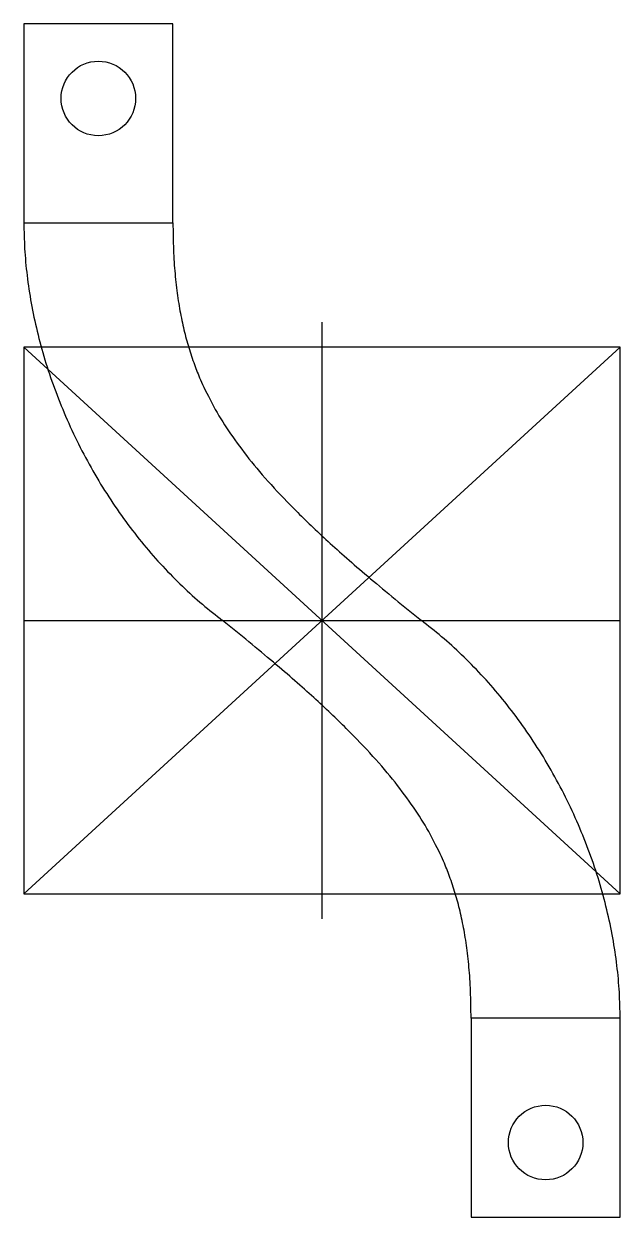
# Model space of a CAD drawing. Header units: millimetres. Extents: x 0 to 60, y 0 to 120.
import ezdxf

# ---------------------------------------------------------------- set-up
doc = ezdxf.new("R2010")
doc.units = ezdxf.units.MM
doc.layers.get('0').update_dxf_attribs({"linetype": 'CONTINUOUS'})

msp = doc.modelspace()

# ---------------------------------------------------------------- linework, layer by layer
for p, q in [((30, 30), (30, 90)), ((60, 87.5), (0, 87.5)), ((0, 87.5), (0, 32.5)), ((60, 87.5), (0, 32.5)), ((0, 87.5), (60, 32.5)), ((60, 32.5), (60, 87.5)), ((0, 60), (60, 60)), ((0, 32.5), (60, 32.5))]:
    msp.add_line(p, q)
for points in [[(15, 120), (0, 120), (0, 100), (15, 100)], [(45, 0), (60, 0), (60, 20), (45, 20)]]:
    msp.add_lwpolyline(points, close=True)
for centre in [(7.5, 112.5), (52.5, 7.5)]:
    msp.add_circle(centre, 3.75)
for points, weights in [([(0, 100), (0, 75), (20, 60)], [1, 0.818181818182, 1]), ([(15, 100), (15, 80), (40, 60)], [1, 1.5, 1]), ([(45, 20), (45, 40), (20, 60)], [1, 1.5, 1]), ([(60, 20), (60, 45), (40, 60)], [1, 0.818181818182, 1])]:
    msp.add_rational_spline(points, weights, degree=2)

doc.saveas('drawing.dxf')
